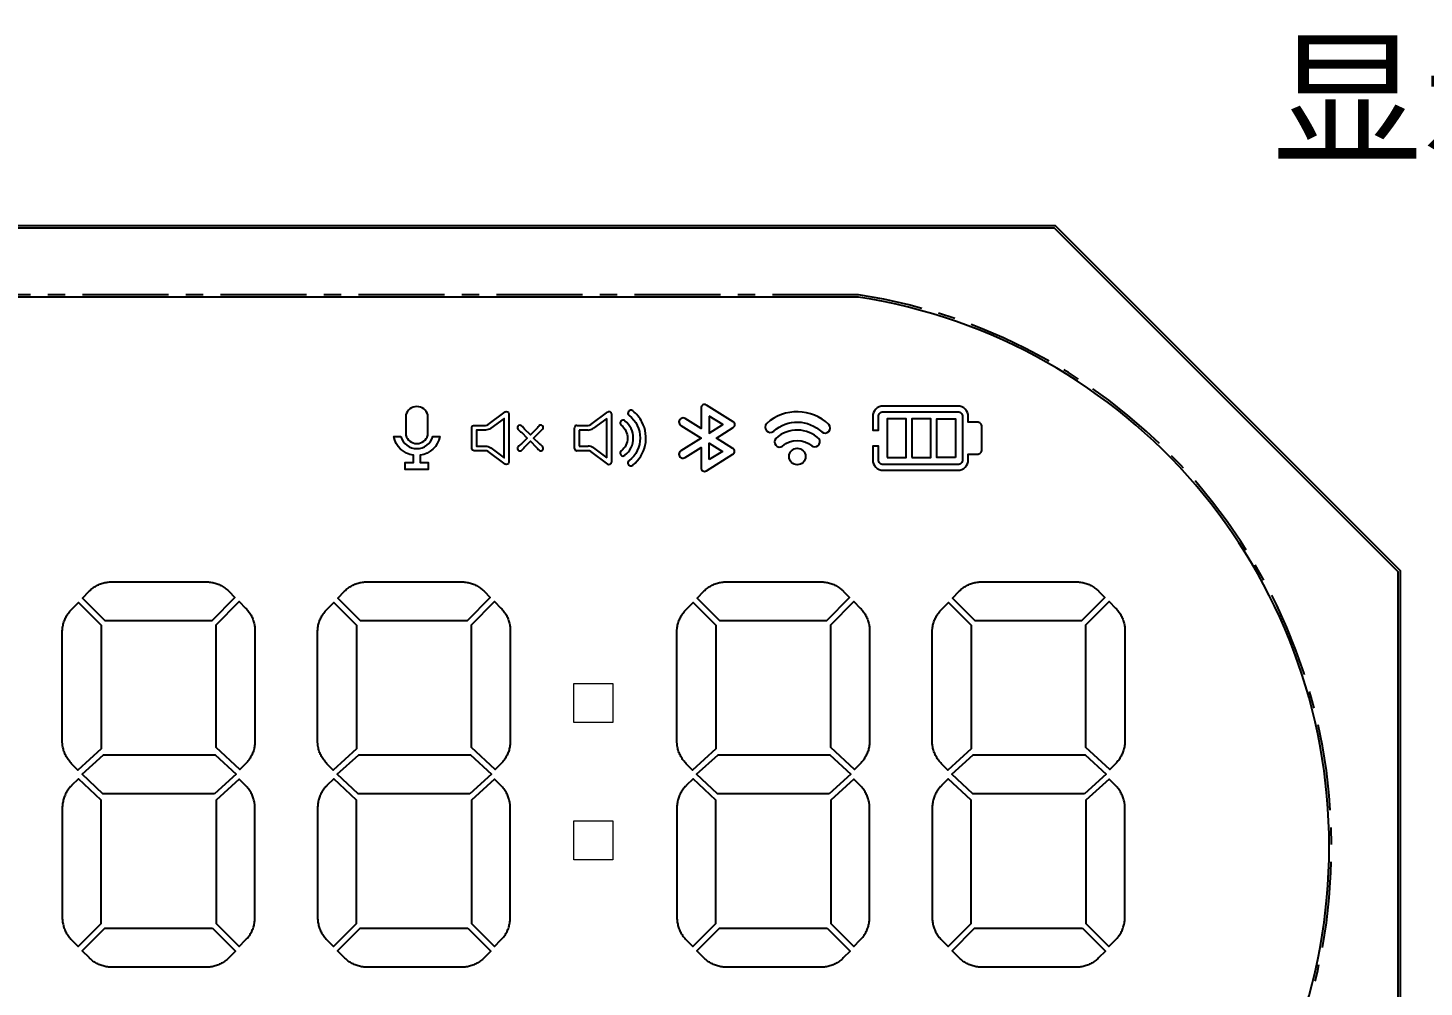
# Model space of a CAD drawing. Header units: millimetres. Extents: x 1653 to 3206, y -200 to 97.
# Drawn here: x 2985.6 to 3046.3, y -163.7 to -122 of the extents above; entities that cross this region are included whole.
import ezdxf

# ---------------------------------------------------------------- set-up
doc = ezdxf.new("R2010")
doc.units = ezdxf.units.MM
doc.header["$LTSCALE"] = 3
doc.linetypes.add('CENTER', pattern=[2, 1.25, -0.25, 0.25, -0.25])
doc.layers.add('PR', color=8, linetype='Continuous')
doc.styles.add('样式 5', font='ARIALBD.TTF')

msp = doc.modelspace()

# ---------------------------------------------------------------- linework, layer by layer
for p, q in [((3010.12, -139.285), (3010.857, -138.741)), ((3011.016, -138.822), (3011.016, -140.925)), ((3009.417, -140.324), (3009.417, -139.424)), ((3009.517, -139.324), (3010.001, -139.324)), ((3010.001, -139.524), (3009.617, -139.524)), ((3009.617, -139.524), (3009.617, -140.224)), ((3010.816, -139.02), (3010.238, -139.446)), ((3010.816, -140.728), (3010.816, -139.02)), ((3009.419, -140.354), (3009.418, -140.346)), ((3010.002, -140.424), (3009.517, -140.424)), ((3009.617, -140.224), (3010.002, -140.224)), ((3010.857, -141.006), (3010.12, -140.463)), ((3010.239, -140.302), (3010.816, -140.728))]:
    msp.add_line(p, q)
at = {"linetype": 'Continuous'}
msp.add_lwpolyline([(2930.324, -145.644), (2930.324, -169.644), (2945.324, -184.644), (3030.324, -184.644), (3045.324, -169.644), (3045.324, -145.644), (3030.324, -130.644), (2945.324, -130.644)], close=True, dxfattribs=at)
at = {"linetype": 'CENTER'}
msp.add_lwpolyline([(3021.764, -133.644), (2954.824, -133.644, 0.895837), (2954.824, -181.644), (3021.764, -181.644, 0.856686)], format="xyb", close=True, dxfattribs=at)
at = {"ltscale": 5.567185}
for points in [[(3002.074, -139.752, 0.751312), (3003.034, -139.752), (3003.034, -138.865, 0.751312), (3002.074, -138.865)], [(3001.863, -139.813, 0.752009), (3003.246, -139.813), (3003.554, -139.813, -0.316474), (3002.704, -140.622), (3002.704, -140.943), (3003.054, -140.943), (3003.054, -141.243), (3002.054, -141.243), (3002.054, -140.943), (3002.404, -140.943), (3002.404, -140.622, -0.316474), (3001.554, -139.813)]]:
    msp.add_lwpolyline(points, format="xyb", close=True, dxfattribs=at)
msp.add_lwpolyline([(3006.552, -138.822), (3006.552, -140.926, -0.613749), (3006.392, -141.006), (3005.655, -140.463, 0.170117), (3005.537, -140.424), (3005.052, -140.424, -0.053353), (3005.017, -140.421, -0.353166), (3004.954, -140.354), (3004.953, -140.346, -0.024643), (3004.952, -140.324), (3004.952, -139.424, -0.039381), (3004.954, -139.394, -0.380477), (3005.025, -139.326, -0.034324), (3005.052, -139.324), (3005.536, -139.324, 0.171528), (3005.655, -139.285), (3006.392, -138.741, -0.615264), (3006.552, -138.822)], format="xyb")
for points in [[(3011.788, -138.89, -0.486214), (3011.788, -140.857, 0.066218), (3011.749, -140.897, 0.267337), (3011.736, -140.981, 0.130191), (3011.807, -141.073, 0.253627), (3011.887, -141.085, 0.088388), (3011.942, -141.054, 0.362028), (3012.345, -139.175, 0.106028), (3011.942, -138.694, 0.064392), (3011.895, -138.665, 0.267081), (3011.81, -138.673, 0.130471), (3011.737, -138.764, 0.254098), (3011.744, -138.845, 0.088438)], [(3016.301, -140.324), (3015.578, -139.874), (3016.31, -139.417, 0.555192), (3016.31, -139.163), (3015.145, -138.437, 0.58859), (3014.916, -138.564), (3014.916, -139.461), (3014.217, -139.026, 1), (3014.032, -139.323), (3014.916, -139.874), (3014.032, -140.424, 1), (3014.217, -140.721), (3014.916, -140.286), (3014.916, -141.171, 0.58859), (3015.145, -141.299), (3016.301, -140.579, 0.555192)], [(3018.07, -139.574, -0.391818), (3020.162, -139.609, 0.918019), (3020.473, -139.284, 0.391818), (3017.77, -139.239, 0.990681)], [(3022.826, -138.485, 0.414214), (3022.376, -138.935), (3022.376, -139.528), (3022.626, -139.528), (3022.626, -138.935, -0.414214), (3022.826, -138.735), (3026.082, -138.735, -0.414214), (3026.282, -138.935), (3026.282, -140.822, -0.414214), (3026.082, -141.022), (3022.826, -141.022, -0.414214), (3022.626, -140.822), (3022.626, -140.228), (3022.376, -140.228), (3022.376, -140.822, 0.414214), (3022.826, -141.272), (3026.082, -141.272, 0.414214), (3026.532, -140.822), (3026.532, -140.578), (3026.92, -140.578, 0.414214), (3027.12, -140.378), (3027.12, -139.378, 0.414214), (3026.92, -139.178), (3026.532, -139.178), (3026.532, -138.935, 0.414214), (3026.082, -138.485)], [(3005.774, -139.446, -0.17176), (3005.536, -139.524), (3005.152, -139.524), (3005.152, -140.224), (3005.537, -140.224, -0.170393), (3005.774, -140.302), (3006.352, -140.728), (3006.352, -139.02)], [(3006.981, -139.327, 0.078958), (3006.948, -139.359, 0.262241), (3006.933, -139.444, 0.121019), (3006.982, -139.519, 0.011741), (3007.1, -139.624), (3007.35, -139.874), (3007.1, -140.124, -0.020267), (3007.036, -140.179, 0.050668), (3006.959, -140.256), (3006.952, -140.266, 0.039011), (3006.939, -140.289, 0.284381), (3006.944, -140.384, 0.079318), (3006.976, -140.417, 0.2621), (3007.061, -140.432, 0.120958), (3007.136, -140.383, 0.011773), (3007.241, -140.265), (3007.491, -140.015), (3007.741, -140.265, -0.020438), (3007.796, -140.329, 0.050601), (3007.874, -140.406), (3007.883, -140.413, 0.038996), (3007.907, -140.426, 0.284439), (3008.001, -140.421, 0.079338), (3008.035, -140.389, 0.262095), (3008.05, -140.304, 0.120924), (3008, -140.229, 0.011628), (3007.883, -140.124), (3007.633, -139.874), (3008.022, -139.485, 0.598142), (3007.97, -139.316, 0.299728), (3007.856, -139.354, -0.008159), (3007.797, -139.427), (3007.491, -139.732), (3007.241, -139.482, -0.020305), (3007.186, -139.419, 0.05067), (3007.109, -139.342), (3007.099, -139.335, 0.03903), (3007.076, -139.321, 0.284564)], [(3011.449, -139.323, -0.486309), (3011.449, -140.425, 0.057225), (3011.412, -140.46, 0.278028), (3011.397, -140.548, 0.130869), (3011.468, -140.64, 0.253658), (3011.548, -140.653, 0.088349), (3011.603, -140.621, 0.486211), (3011.603, -139.126, 0.057138), (3011.56, -139.099, 0.278535), (3011.471, -139.105, 0.130453), (3011.398, -139.197, 0.253687), (3011.405, -139.277, 0.08827)], [(3018.458, -140.227, -0.391484), (3019.723, -140.219, 0.73687), (3020.061, -139.92, 0.3982), (3018.162, -139.888, 0.878402)]]:
    msp.add_lwpolyline(points, format="xyb", close=True)
for points in [[(3015.266, -138.924), (3015.266, -139.656), (3015.853, -139.29)], [(3023.006, -140.722), (3023.831, -140.722), (3023.831, -139.035), (3023.006, -139.035)], [(3024.081, -140.722), (3024.907, -140.722), (3024.907, -139.035), (3024.081, -139.035)], [(3025.982, -140.722), (3025.157, -140.722), (3025.157, -139.035), (3025.982, -139.035)], [(3015.266, -140.811), (3015.266, -140.092), (3015.843, -140.452)], [(2988.353, -146.499), (2988.389, -146.466), (2988.426, -146.435), (2988.465, -146.404), (2988.504, -146.376), (2988.545, -146.348), (2988.587, -146.322), (2988.629, -146.298), (2988.672, -146.275), (2988.716, -146.254), (2988.761, -146.234), (2988.806, -146.216), (2988.853, -146.199), (2988.899, -146.184), (2988.946, -146.171), (2988.994, -146.16), (2989.042, -146.15), (2989.09, -146.142), (2989.139, -146.135), (2989.187, -146.131), (2989.236, -146.128), (2989.285, -146.127), (2989.298, -146.126), (2993.396, -146.126), (2993.445, -146.127), (2993.494, -146.13), (2993.543, -146.134), (2993.591, -146.14), (2993.64, -146.148), (2993.688, -146.157), (2993.735, -146.168), (2993.783, -146.181), (2993.829, -146.195), (2993.876, -146.211), (2993.921, -146.229), (2993.966, -146.248), (2994.01, -146.269), (2994.054, -146.292), (2994.096, -146.316), (2994.138, -146.341), (2994.179, -146.369), (2994.219, -146.397), (2994.257, -146.427), (2994.295, -146.458), (2994.332, -146.491), (2994.367, -146.524), (2994.376, -146.533), (2994.65, -146.806), (2993.638, -147.819), (2989.005, -147.819), (2988.018, -146.832), (2988.317, -146.533)], [(2999.452, -146.499), (2999.489, -146.466), (2999.526, -146.435), (2999.565, -146.404), (2999.604, -146.376), (2999.645, -146.348), (2999.686, -146.322), (2999.729, -146.298), (2999.772, -146.275), (2999.816, -146.254), (2999.861, -146.234), (2999.906, -146.216), (2999.952, -146.199), (2999.999, -146.184), (3000.046, -146.171), (3000.094, -146.16), (3000.142, -146.15), (3000.19, -146.142), (3000.238, -146.135), (3000.287, -146.131), (3000.336, -146.128), (3000.385, -146.127), (3000.398, -146.126), (3004.496, -146.126), (3004.545, -146.127), (3004.594, -146.13), (3004.642, -146.134), (3004.691, -146.14), (3004.739, -146.148), (3004.787, -146.157), (3004.835, -146.168), (3004.882, -146.181), (3004.929, -146.195), (3004.975, -146.211), (3005.021, -146.229), (3005.066, -146.248), (3005.11, -146.269), (3005.154, -146.292), (3005.196, -146.316), (3005.238, -146.341), (3005.279, -146.369), (3005.318, -146.397), (3005.357, -146.427), (3005.395, -146.458), (3005.431, -146.491), (3005.467, -146.524), (3005.476, -146.533), (3005.75, -146.806), (3004.738, -147.819), (3000.105, -147.819), (2999.118, -146.832), (2999.417, -146.533)], [(3015.074, -146.499), (3015.111, -146.466), (3015.148, -146.435), (3015.187, -146.404), (3015.226, -146.376), (3015.267, -146.348), (3015.308, -146.322), (3015.351, -146.298), (3015.394, -146.275), (3015.438, -146.254), (3015.483, -146.234), (3015.528, -146.216), (3015.574, -146.199), (3015.621, -146.184), (3015.668, -146.171), (3015.716, -146.16), (3015.764, -146.15), (3015.812, -146.142), (3015.86, -146.135), (3015.909, -146.131), (3015.958, -146.128), (3016.007, -146.127), (3016.02, -146.126), (3020.118, -146.126), (3020.167, -146.127), (3020.216, -146.13), (3020.265, -146.134), (3020.313, -146.14), (3020.361, -146.148), (3020.409, -146.157), (3020.457, -146.168), (3020.504, -146.181), (3020.551, -146.195), (3020.597, -146.211), (3020.643, -146.229), (3020.688, -146.248), (3020.732, -146.269), (3020.776, -146.292), (3020.818, -146.316), (3020.86, -146.341), (3020.901, -146.369), (3020.941, -146.397), (3020.979, -146.427), (3021.017, -146.458), (3021.054, -146.491), (3021.089, -146.524), (3021.098, -146.533), (3021.372, -146.806), (3020.36, -147.819), (3015.727, -147.819), (3014.74, -146.832), (3015.039, -146.533)], [(3026.174, -146.499), (3026.211, -146.466), (3026.248, -146.435), (3026.287, -146.404), (3026.326, -146.376), (3026.367, -146.348), (3026.408, -146.322), (3026.451, -146.298), (3026.494, -146.275), (3026.538, -146.254), (3026.583, -146.234), (3026.628, -146.216), (3026.674, -146.199), (3026.721, -146.184), (3026.768, -146.171), (3026.816, -146.16), (3026.863, -146.15), (3026.912, -146.142), (3026.96, -146.135), (3027.009, -146.131), (3027.058, -146.128), (3027.107, -146.127), (3027.12, -146.126), (3031.218, -146.126), (3031.267, -146.127), (3031.316, -146.13), (3031.364, -146.134), (3031.413, -146.14), (3031.461, -146.148), (3031.509, -146.157), (3031.557, -146.168), (3031.604, -146.181), (3031.651, -146.195), (3031.697, -146.211), (3031.743, -146.229), (3031.788, -146.248), (3031.832, -146.269), (3031.875, -146.292), (3031.918, -146.316), (3031.96, -146.341), (3032.001, -146.369), (3032.04, -146.397), (3032.079, -146.427), (3032.117, -146.458), (3032.153, -146.491), (3032.189, -146.524), (3032.198, -146.533), (3032.472, -146.806), (3031.46, -147.819), (3026.827, -147.819), (3025.84, -146.832), (3026.139, -146.533)], [(2987.143, -148.256), (2987.145, -148.207), (2987.15, -148.158), (2987.156, -148.11), (2987.163, -148.062), (2987.173, -148.014), (2987.184, -147.966), (2987.196, -147.919), (2987.211, -147.872), (2987.227, -147.826), (2987.245, -147.78), (2987.264, -147.735), (2987.285, -147.691), (2987.307, -147.647), (2987.331, -147.605), (2987.357, -147.563), (2987.384, -147.522), (2987.412, -147.482), (2987.442, -147.443), (2987.473, -147.406), (2987.505, -147.369), (2987.539, -147.333), (2987.548, -147.324), (2987.849, -147.023), (2988.834, -148.008), (2988.834, -153.386), (2987.822, -154.308), (2987.548, -154.034), (2987.514, -153.999), (2987.481, -153.963), (2987.45, -153.925), (2987.42, -153.887), (2987.391, -153.847), (2987.364, -153.807), (2987.338, -153.765), (2987.313, -153.723), (2987.291, -153.679), (2987.269, -153.635), (2987.249, -153.591), (2987.231, -153.545), (2987.215, -153.499), (2987.2, -153.452), (2987.187, -153.405), (2987.175, -153.358), (2987.166, -153.31), (2987.157, -153.261), (2987.151, -153.213), (2987.146, -153.164), (2987.143, -153.115), (2987.142, -153.066), (2987.142, -153.054), (2987.142, -148.305)], [(2995.518, -148.185), (2995.519, -148.236), (2995.519, -153.054), (2995.518, -153.103), (2995.516, -153.151), (2995.511, -153.2), (2995.505, -153.249), (2995.498, -153.297), (2995.488, -153.345), (2995.477, -153.393), (2995.465, -153.44), (2995.45, -153.487), (2995.434, -153.533), (2995.416, -153.579), (2995.397, -153.624), (2995.376, -153.668), (2995.354, -153.711), (2995.33, -153.754), (2995.304, -153.796), (2995.277, -153.837), (2995.249, -153.876), (2995.219, -153.915), (2995.188, -153.953), (2995.155, -153.99), (2995.122, -154.025), (2995.112, -154.035), (2994.858, -154.289), (2993.827, -153.328), (2993.827, -147.99), (2994.83, -146.985), (2995.111, -147.265), (2995.146, -147.301), (2995.179, -147.338), (2995.211, -147.375), (2995.241, -147.414), (2995.269, -147.454), (2995.297, -147.494), (2995.323, -147.536), (2995.347, -147.578), (2995.37, -147.621), (2995.391, -147.665), (2995.411, -147.71), (2995.429, -147.756), (2995.446, -147.802), (2995.461, -147.848), (2995.474, -147.895), (2995.486, -147.943), (2995.495, -147.991), (2995.504, -148.039), (2995.51, -148.088), (2995.515, -148.136)], [(2998.243, -148.256), (2998.245, -148.207), (2998.249, -148.158), (2998.255, -148.11), (2998.263, -148.062), (2998.272, -148.014), (2998.283, -147.966), (2998.296, -147.919), (2998.311, -147.872), (2998.327, -147.826), (2998.344, -147.78), (2998.364, -147.735), (2998.385, -147.691), (2998.407, -147.647), (2998.431, -147.605), (2998.457, -147.563), (2998.484, -147.522), (2998.512, -147.482), (2998.542, -147.443), (2998.573, -147.406), (2998.605, -147.369), (2998.639, -147.333), (2998.648, -147.324), (2998.949, -147.023), (2999.934, -148.008), (2999.934, -153.386), (2998.922, -154.308), (2998.648, -154.034), (2998.614, -153.999), (2998.581, -153.963), (2998.55, -153.925), (2998.52, -153.887), (2998.491, -153.847), (2998.464, -153.807), (2998.438, -153.765), (2998.413, -153.723), (2998.39, -153.679), (2998.369, -153.635), (2998.349, -153.591), (2998.331, -153.545), (2998.315, -153.499), (2998.3, -153.452), (2998.287, -153.405), (2998.275, -153.358), (2998.265, -153.31), (2998.257, -153.261), (2998.251, -153.213), (2998.246, -153.164), (2998.243, -153.115), (2998.242, -153.066), (2998.242, -153.054), (2998.242, -148.305)], [(3006.617, -148.185), (3006.619, -148.236), (3006.619, -153.054), (3006.618, -153.103), (3006.615, -153.151), (3006.611, -153.2), (3006.605, -153.249), (3006.598, -153.297), (3006.588, -153.345), (3006.577, -153.393), (3006.564, -153.44), (3006.55, -153.487), (3006.534, -153.533), (3006.516, -153.579), (3006.497, -153.624), (3006.476, -153.668), (3006.453, -153.711), (3006.429, -153.754), (3006.404, -153.796), (3006.377, -153.837), (3006.348, -153.876), (3006.319, -153.915), (3006.288, -153.953), (3006.255, -153.99), (3006.221, -154.025), (3006.212, -154.035), (3005.958, -154.289), (3004.926, -153.328), (3004.926, -147.99), (3005.93, -146.985), (3006.211, -147.265), (3006.246, -147.301), (3006.279, -147.338), (3006.31, -147.375), (3006.34, -147.414), (3006.369, -147.454), (3006.397, -147.494), (3006.423, -147.536), (3006.447, -147.578), (3006.47, -147.621), (3006.491, -147.665), (3006.511, -147.71), (3006.529, -147.756), (3006.546, -147.802), (3006.561, -147.848), (3006.574, -147.895), (3006.585, -147.943), (3006.595, -147.991), (3006.603, -148.039), (3006.61, -148.088), (3006.614, -148.136)], [(3013.865, -148.256), (3013.867, -148.207), (3013.871, -148.158), (3013.877, -148.11), (3013.885, -148.062), (3013.894, -148.014), (3013.906, -147.966), (3013.918, -147.919), (3013.933, -147.872), (3013.949, -147.826), (3013.966, -147.78), (3013.986, -147.735), (3014.007, -147.691), (3014.029, -147.647), (3014.053, -147.605), (3014.079, -147.563), (3014.106, -147.522), (3014.134, -147.482), (3014.164, -147.443), (3014.195, -147.406), (3014.227, -147.369), (3014.261, -147.333), (3014.27, -147.324), (3014.571, -147.023), (3015.556, -148.008), (3015.556, -153.386), (3014.544, -154.308), (3014.27, -154.034), (3014.236, -153.999), (3014.203, -153.963), (3014.172, -153.925), (3014.142, -153.887), (3014.113, -153.847), (3014.086, -153.807), (3014.06, -153.765), (3014.035, -153.723), (3014.012, -153.679), (3013.991, -153.635), (3013.971, -153.591), (3013.953, -153.545), (3013.937, -153.499), (3013.922, -153.452), (3013.909, -153.405), (3013.897, -153.358), (3013.887, -153.31), (3013.879, -153.261), (3013.873, -153.213), (3013.868, -153.164), (3013.865, -153.115), (3013.864, -153.066), (3013.864, -153.054), (3013.864, -148.305)], [(3022.24, -148.185), (3022.241, -148.236), (3022.241, -153.054), (3022.24, -153.103), (3022.237, -153.151), (3022.233, -153.2), (3022.227, -153.249), (3022.22, -153.297), (3022.21, -153.345), (3022.199, -153.393), (3022.186, -153.44), (3022.172, -153.487), (3022.156, -153.533), (3022.138, -153.579), (3022.119, -153.624), (3022.098, -153.668), (3022.075, -153.711), (3022.051, -153.754), (3022.026, -153.796), (3021.999, -153.837), (3021.971, -153.876), (3021.941, -153.915), (3021.91, -153.953), (3021.877, -153.99), (3021.844, -154.025), (3021.834, -154.035), (3021.58, -154.289), (3020.548, -153.328), (3020.548, -147.99), (3021.552, -146.985), (3021.833, -147.265), (3021.868, -147.301), (3021.901, -147.338), (3021.932, -147.375), (3021.963, -147.414), (3021.991, -147.454), (3022.019, -147.494), (3022.045, -147.536), (3022.069, -147.578), (3022.092, -147.621), (3022.113, -147.665), (3022.133, -147.71), (3022.151, -147.756), (3022.168, -147.802), (3022.183, -147.848), (3022.196, -147.895), (3022.207, -147.943), (3022.217, -147.991), (3022.225, -148.039), (3022.232, -148.088), (3022.237, -148.136)], [(3024.964, -148.256), (3024.967, -148.207), (3024.971, -148.158), (3024.977, -148.11), (3024.985, -148.062), (3024.994, -148.014), (3025.005, -147.966), (3025.018, -147.919), (3025.032, -147.872), (3025.049, -147.826), (3025.066, -147.78), (3025.086, -147.735), (3025.106, -147.691), (3025.129, -147.647), (3025.153, -147.605), (3025.178, -147.563), (3025.205, -147.522), (3025.234, -147.482), (3025.264, -147.443), (3025.295, -147.406), (3025.327, -147.369), (3025.361, -147.333), (3025.37, -147.324), (3025.671, -147.023), (3026.656, -148.008), (3026.656, -153.386), (3025.644, -154.308), (3025.37, -154.034), (3025.336, -153.999), (3025.303, -153.963), (3025.272, -153.925), (3025.242, -153.887), (3025.213, -153.847), (3025.185, -153.807), (3025.16, -153.765), (3025.135, -153.723), (3025.112, -153.679), (3025.091, -153.635), (3025.071, -153.591), (3025.053, -153.545), (3025.036, -153.499), (3025.022, -153.452), (3025.008, -153.405), (3024.997, -153.358), (3024.987, -153.31), (3024.979, -153.261), (3024.973, -153.213), (3024.968, -153.164), (3024.965, -153.115), (3024.964, -153.066), (3024.964, -153.054), (3024.964, -148.305)], [(3033.339, -148.185), (3033.341, -148.236), (3033.341, -153.054), (3033.34, -153.103), (3033.337, -153.151), (3033.333, -153.2), (3033.327, -153.249), (3033.319, -153.297), (3033.31, -153.345), (3033.299, -153.393), (3033.286, -153.44), (3033.272, -153.487), (3033.256, -153.533), (3033.238, -153.579), (3033.219, -153.624), (3033.198, -153.668), (3033.175, -153.711), (3033.151, -153.754), (3033.126, -153.796), (3033.099, -153.837), (3033.07, -153.876), (3033.04, -153.915), (3033.009, -153.953), (3032.977, -153.99), (3032.943, -154.025), (3032.934, -154.035), (3032.68, -154.289), (3031.648, -153.328), (3031.648, -147.99), (3032.652, -146.985), (3032.933, -147.265), (3032.968, -147.301), (3033.001, -147.338), (3033.032, -147.375), (3033.062, -147.414), (3033.091, -147.454), (3033.119, -147.494), (3033.144, -147.536), (3033.169, -147.578), (3033.192, -147.621), (3033.213, -147.665), (3033.233, -147.71), (3033.251, -147.756), (3033.268, -147.802), (3033.282, -147.848), (3033.296, -147.895), (3033.307, -147.943), (3033.317, -147.991), (3033.325, -148.039), (3033.332, -148.088), (3033.336, -148.136)], [(2993.757, -155.337), (2988.902, -155.337), (2987.999, -154.491), (2988.928, -153.644), (2993.794, -153.644), (2994.701, -154.49)], [(3004.856, -155.337), (3000.002, -155.337), (2999.098, -154.491), (3000.028, -153.644), (3004.893, -153.644), (3005.801, -154.49)], [(3020.479, -155.337), (3015.624, -155.337), (3014.72, -154.491), (3015.65, -153.644), (3020.515, -153.644), (3021.423, -154.49)], [(3031.578, -155.337), (3026.724, -155.337), (3025.82, -154.491), (3026.75, -153.644), (3031.615, -153.644), (3032.523, -154.49)], [(2987.514, -161.659), (2987.548, -161.694), (2987.837, -161.983), (2988.834, -160.984), (2988.834, -155.621), (2987.841, -154.692), (2987.548, -154.984), (2987.539, -154.993), (2987.505, -155.029), (2987.473, -155.066), (2987.442, -155.103), (2987.412, -155.142), (2987.384, -155.182), (2987.357, -155.223), (2987.331, -155.265), (2987.307, -155.307), (2987.285, -155.351), (2987.264, -155.395), (2987.245, -155.44), (2987.227, -155.486), (2987.211, -155.532), (2987.196, -155.579), (2987.184, -155.626), (2987.173, -155.674), (2987.163, -155.722), (2987.156, -155.77), (2987.15, -155.819), (2987.145, -155.867), (2987.143, -155.916), (2987.142, -155.965), (2987.142, -160.714), (2987.142, -160.727), (2987.143, -160.775), (2987.146, -160.824), (2987.151, -160.873), (2987.157, -160.922), (2987.166, -160.97), (2987.175, -161.018), (2987.187, -161.065), (2987.2, -161.112), (2987.215, -161.159), (2987.231, -161.205), (2987.249, -161.251), (2987.269, -161.295), (2987.291, -161.339), (2987.313, -161.383), (2987.338, -161.425), (2987.364, -161.467), (2987.391, -161.507), (2987.42, -161.547), (2987.45, -161.585), (2987.481, -161.623)], [(2995.112, -154.985), (2994.837, -154.709), (2993.827, -155.615), (2993.827, -160.98), (2994.827, -161.98), (2995.112, -161.694), (2995.121, -161.685), (2995.155, -161.65), (2995.187, -161.613), (2995.219, -161.575), (2995.248, -161.537), (2995.277, -161.497), (2995.304, -161.456), (2995.329, -161.414), (2995.353, -161.372), (2995.376, -161.328), (2995.397, -161.284), (2995.416, -161.239), (2995.434, -161.193), (2995.45, -161.147), (2995.465, -161.1), (2995.477, -161.053), (2995.488, -161.005), (2995.498, -160.957), (2995.505, -160.909), (2995.511, -160.86), (2995.516, -160.812), (2995.518, -160.763), (2995.519, -160.714), (2995.519, -155.965), (2995.519, -155.952), (2995.518, -155.903), (2995.515, -155.855), (2995.51, -155.806), (2995.504, -155.757), (2995.495, -155.709), (2995.486, -155.661), (2995.474, -155.614), (2995.461, -155.566), (2995.446, -155.52), (2995.429, -155.474), (2995.411, -155.428), (2995.392, -155.384), (2995.37, -155.34), (2995.347, -155.296), (2995.323, -155.254), (2995.297, -155.212), (2995.27, -155.172), (2995.241, -155.132), (2995.211, -155.094), (2995.179, -155.056), (2995.146, -155.02)], [(2998.614, -161.659), (2998.648, -161.694), (2998.937, -161.983), (2999.934, -160.984), (2999.934, -155.621), (2998.941, -154.692), (2998.648, -154.984), (2998.639, -154.993), (2998.605, -155.029), (2998.573, -155.066), (2998.542, -155.103), (2998.512, -155.142), (2998.484, -155.182), (2998.457, -155.223), (2998.431, -155.265), (2998.407, -155.307), (2998.385, -155.351), (2998.364, -155.395), (2998.344, -155.44), (2998.327, -155.486), (2998.311, -155.532), (2998.296, -155.579), (2998.283, -155.626), (2998.272, -155.674), (2998.263, -155.722), (2998.255, -155.77), (2998.249, -155.819), (2998.245, -155.867), (2998.243, -155.916), (2998.242, -155.965), (2998.242, -160.714), (2998.242, -160.727), (2998.243, -160.775), (2998.246, -160.824), (2998.251, -160.873), (2998.257, -160.922), (2998.265, -160.97), (2998.275, -161.018), (2998.287, -161.065), (2998.3, -161.112), (2998.315, -161.159), (2998.331, -161.205), (2998.349, -161.251), (2998.369, -161.295), (2998.39, -161.339), (2998.413, -161.383), (2998.438, -161.425), (2998.464, -161.467), (2998.491, -161.507), (2998.52, -161.547), (2998.55, -161.585), (2998.581, -161.623)], [(3006.212, -154.985), (3005.937, -154.709), (3004.926, -155.615), (3004.926, -160.98), (3005.927, -161.98), (3006.212, -161.694), (3006.221, -161.685), (3006.255, -161.65), (3006.287, -161.613), (3006.318, -161.575), (3006.348, -161.537), (3006.377, -161.497), (3006.404, -161.456), (3006.429, -161.414), (3006.453, -161.372), (3006.476, -161.328), (3006.497, -161.284), (3006.516, -161.239), (3006.534, -161.193), (3006.55, -161.147), (3006.564, -161.1), (3006.577, -161.053), (3006.588, -161.005), (3006.598, -160.957), (3006.605, -160.909), (3006.611, -160.86), (3006.615, -160.812), (3006.618, -160.763), (3006.619, -160.714), (3006.619, -155.965), (3006.619, -155.952), (3006.617, -155.903), (3006.614, -155.855), (3006.61, -155.806), (3006.603, -155.757), (3006.595, -155.709), (3006.585, -155.661), (3006.574, -155.614), (3006.561, -155.566), (3006.546, -155.52), (3006.529, -155.474), (3006.511, -155.428), (3006.491, -155.384), (3006.47, -155.34), (3006.447, -155.296), (3006.423, -155.254), (3006.397, -155.212), (3006.369, -155.172), (3006.341, -155.132), (3006.31, -155.094), (3006.279, -155.056), (3006.246, -155.02)], [(3014.236, -161.659), (3014.27, -161.694), (3014.559, -161.983), (3015.556, -160.984), (3015.556, -155.621), (3014.563, -154.692), (3014.27, -154.984), (3014.261, -154.993), (3014.227, -155.029), (3014.195, -155.066), (3014.164, -155.103), (3014.134, -155.142), (3014.106, -155.182), (3014.079, -155.223), (3014.053, -155.265), (3014.029, -155.307), (3014.007, -155.351), (3013.986, -155.395), (3013.966, -155.44), (3013.949, -155.486), (3013.933, -155.532), (3013.918, -155.579), (3013.905, -155.626), (3013.894, -155.674), (3013.885, -155.722), (3013.877, -155.77), (3013.871, -155.819), (3013.867, -155.867), (3013.865, -155.916), (3013.864, -155.965), (3013.864, -160.714), (3013.864, -160.727), (3013.865, -160.775), (3013.868, -160.824), (3013.873, -160.873), (3013.879, -160.922), (3013.887, -160.97), (3013.897, -161.018), (3013.909, -161.065), (3013.922, -161.112), (3013.937, -161.159), (3013.953, -161.205), (3013.971, -161.251), (3013.991, -161.295), (3014.012, -161.339), (3014.035, -161.383), (3014.06, -161.425), (3014.086, -161.467), (3014.113, -161.507), (3014.142, -161.547), (3014.172, -161.585), (3014.203, -161.623)], [(3021.834, -154.985), (3021.559, -154.709), (3020.548, -155.615), (3020.548, -160.98), (3021.549, -161.98), (3021.834, -161.694), (3021.843, -161.685), (3021.877, -161.65), (3021.909, -161.613), (3021.941, -161.575), (3021.97, -161.537), (3021.999, -161.497), (3022.026, -161.456), (3022.051, -161.414), (3022.075, -161.372), (3022.098, -161.328), (3022.119, -161.284), (3022.138, -161.239), (3022.156, -161.193), (3022.172, -161.147), (3022.186, -161.1), (3022.199, -161.053), (3022.21, -161.005), (3022.22, -160.957), (3022.227, -160.909), (3022.233, -160.86), (3022.237, -160.812), (3022.24, -160.763), (3022.241, -160.714), (3022.241, -155.965), (3022.241, -155.952), (3022.24, -155.903), (3022.237, -155.855), (3022.232, -155.806), (3022.225, -155.757), (3022.217, -155.709), (3022.207, -155.661), (3022.196, -155.614), (3022.183, -155.566), (3022.168, -155.52), (3022.151, -155.474), (3022.133, -155.428), (3022.113, -155.384), (3022.092, -155.34), (3022.069, -155.296), (3022.045, -155.254), (3022.019, -155.212), (3021.991, -155.172), (3021.963, -155.132), (3021.933, -155.094), (3021.901, -155.056), (3021.868, -155.02)], [(3025.336, -161.659), (3025.37, -161.694), (3025.659, -161.983), (3026.656, -160.984), (3026.656, -155.621), (3025.663, -154.692), (3025.37, -154.984), (3025.361, -154.993), (3025.327, -155.029), (3025.295, -155.066), (3025.264, -155.103), (3025.234, -155.142), (3025.205, -155.182), (3025.178, -155.223), (3025.153, -155.265), (3025.129, -155.307), (3025.106, -155.351), (3025.086, -155.395), (3025.066, -155.44), (3025.048, -155.486), (3025.032, -155.532), (3025.018, -155.579), (3025.005, -155.626), (3024.994, -155.674), (3024.985, -155.722), (3024.977, -155.77), (3024.971, -155.819), (3024.967, -155.867), (3024.964, -155.916), (3024.964, -155.965), (3024.964, -160.714), (3024.964, -160.727), (3024.965, -160.775), (3024.968, -160.824), (3024.973, -160.873), (3024.979, -160.922), (3024.987, -160.97), (3024.997, -161.018), (3025.008, -161.065), (3025.022, -161.112), (3025.036, -161.159), (3025.053, -161.205), (3025.071, -161.251), (3025.091, -161.295), (3025.112, -161.339), (3025.135, -161.383), (3025.16, -161.425), (3025.185, -161.467), (3025.213, -161.507), (3025.242, -161.547), (3025.272, -161.585), (3025.303, -161.623)], [(3032.934, -154.985), (3032.659, -154.709), (3031.648, -155.615), (3031.648, -160.98), (3032.648, -161.98), (3032.934, -161.694), (3032.943, -161.685), (3032.977, -161.65), (3033.009, -161.613), (3033.04, -161.575), (3033.07, -161.537), (3033.098, -161.497), (3033.125, -161.456), (3033.151, -161.414), (3033.175, -161.372), (3033.198, -161.328), (3033.219, -161.284), (3033.238, -161.239), (3033.256, -161.193), (3033.272, -161.147), (3033.286, -161.1), (3033.299, -161.053), (3033.31, -161.005), (3033.319, -160.957), (3033.327, -160.909), (3033.333, -160.86), (3033.337, -160.812), (3033.34, -160.763), (3033.341, -160.714), (3033.341, -155.965), (3033.341, -155.952), (3033.339, -155.903), (3033.336, -155.855), (3033.332, -155.806), (3033.325, -155.757), (3033.317, -155.709), (3033.307, -155.661), (3033.296, -155.614), (3033.283, -155.566), (3033.268, -155.52), (3033.251, -155.474), (3033.233, -155.428), (3033.213, -155.384), (3033.192, -155.34), (3033.169, -155.296), (3033.145, -155.254), (3033.119, -155.212), (3033.091, -155.172), (3033.062, -155.132), (3033.032, -155.094), (3033.001, -155.056), (3032.968, -155.02)], [(2993.679, -161.191), (2994.671, -162.183), (2994.377, -162.478), (2994.341, -162.512), (2994.305, -162.544), (2994.268, -162.576), (2994.229, -162.606), (2994.19, -162.635), (2994.149, -162.662), (2994.108, -162.688), (2994.065, -162.713), (2994.022, -162.735), (2993.978, -162.757), (2993.933, -162.777), (2993.888, -162.795), (2993.842, -162.811), (2993.795, -162.826), (2993.748, -162.839), (2993.7, -162.851), (2993.652, -162.861), (2993.604, -162.869), (2993.556, -162.875), (2993.507, -162.88), (2993.458, -162.883), (2993.409, -162.884), (2993.396, -162.884), (2989.298, -162.884), (2989.249, -162.883), (2989.2, -162.881), (2989.152, -162.877), (2989.103, -162.871), (2989.055, -162.863), (2989.007, -162.854), (2988.959, -162.843), (2988.912, -162.83), (2988.865, -162.815), (2988.819, -162.799), (2988.773, -162.782), (2988.728, -162.762), (2988.684, -162.741), (2988.641, -162.719), (2988.598, -162.695), (2988.556, -162.669), (2988.515, -162.642), (2988.476, -162.614), (2988.437, -162.584), (2988.399, -162.553), (2988.362, -162.52), (2988.327, -162.487), (2988.318, -162.478), (2988.01, -162.17), (2988.986, -161.191)], [(3004.779, -161.191), (3005.771, -162.183), (3005.476, -162.478), (3005.441, -162.512), (3005.405, -162.544), (3005.367, -162.576), (3005.329, -162.606), (3005.289, -162.635), (3005.249, -162.662), (3005.207, -162.688), (3005.165, -162.713), (3005.122, -162.735), (3005.078, -162.757), (3005.033, -162.777), (3004.987, -162.795), (3004.941, -162.811), (3004.895, -162.826), (3004.848, -162.839), (3004.8, -162.851), (3004.752, -162.861), (3004.704, -162.869), (3004.655, -162.875), (3004.607, -162.88), (3004.558, -162.883), (3004.509, -162.884), (3004.496, -162.884), (3000.398, -162.884), (3000.349, -162.883), (3000.3, -162.881), (3000.251, -162.877), (3000.203, -162.871), (3000.155, -162.863), (3000.107, -162.854), (3000.059, -162.843), (3000.012, -162.83), (2999.965, -162.815), (2999.919, -162.799), (2999.873, -162.782), (2999.828, -162.762), (2999.784, -162.741), (2999.74, -162.719), (2999.698, -162.695), (2999.656, -162.669), (2999.615, -162.642), (2999.575, -162.614), (2999.537, -162.584), (2999.499, -162.553), (2999.462, -162.52), (2999.427, -162.487), (2999.418, -162.478), (2999.11, -162.17), (3000.086, -161.191)], [(3020.401, -161.191), (3021.393, -162.183), (3021.098, -162.478), (3021.063, -162.512), (3021.027, -162.544), (3020.99, -162.576), (3020.951, -162.606), (3020.911, -162.635), (3020.871, -162.662), (3020.829, -162.688), (3020.787, -162.713), (3020.744, -162.735), (3020.7, -162.757), (3020.655, -162.777), (3020.61, -162.795), (3020.563, -162.811), (3020.517, -162.826), (3020.47, -162.839), (3020.422, -162.851), (3020.374, -162.861), (3020.326, -162.869), (3020.277, -162.875), (3020.229, -162.88), (3020.18, -162.883), (3020.131, -162.884), (3020.118, -162.884), (3016.02, -162.884), (3015.971, -162.883), (3015.922, -162.881), (3015.874, -162.877), (3015.825, -162.871), (3015.777, -162.863), (3015.729, -162.854), (3015.681, -162.843), (3015.634, -162.83), (3015.587, -162.815), (3015.541, -162.799), (3015.495, -162.782), (3015.45, -162.762), (3015.406, -162.741), (3015.362, -162.719), (3015.32, -162.695), (3015.278, -162.669), (3015.237, -162.642), (3015.197, -162.614), (3015.159, -162.584), (3015.121, -162.553), (3015.084, -162.52), (3015.049, -162.487), (3015.04, -162.478), (3014.732, -162.17), (3015.708, -161.191)], [(3031.501, -161.191), (3032.493, -162.183), (3032.198, -162.478), (3032.163, -162.512), (3032.127, -162.544), (3032.089, -162.576), (3032.051, -162.606), (3032.011, -162.635), (3031.971, -162.662), (3031.929, -162.688), (3031.887, -162.713), (3031.844, -162.735), (3031.799, -162.757), (3031.755, -162.777), (3031.709, -162.795), (3031.663, -162.811), (3031.617, -162.826), (3031.569, -162.839), (3031.522, -162.851), (3031.474, -162.861), (3031.426, -162.869), (3031.377, -162.875), (3031.328, -162.88), (3031.28, -162.883), (3031.231, -162.884), (3031.218, -162.884), (3027.12, -162.884), (3027.071, -162.883), (3027.022, -162.881), (3026.973, -162.877), (3026.925, -162.871), (3026.876, -162.863), (3026.828, -162.854), (3026.781, -162.843), (3026.733, -162.83), (3026.687, -162.815), (3026.641, -162.799), (3026.595, -162.782), (3026.55, -162.762), (3026.506, -162.741), (3026.462, -162.719), (3026.42, -162.695), (3026.378, -162.669), (3026.337, -162.642), (3026.297, -162.614), (3026.258, -162.584), (3026.221, -162.553), (3026.184, -162.52), (3026.149, -162.487), (3026.139, -162.478), (3025.832, -162.17), (3026.808, -161.191)]]:
    msp.add_lwpolyline(points, close=True)
at = {"lineweight": 0}
for points in [[(3009.385, -152.239), (3009.385, -150.547), (3011.077, -150.547), (3011.077, -152.239)], [(3009.385, -158.209), (3009.385, -156.517), (3011.077, -156.517), (3011.077, -158.209)]]:
    msp.add_lwpolyline(points, close=True, dxfattribs=at)
msp.add_circle((3019.096, -140.677), 0.358)
for centre, radius, start, end in [((3010.916, -138.822), 0.1, 0.05866, 126.32277), ((3009.609, -139.423), 0.192, 171.33127, 180.35425), ((3009.492, -139.399), 0.0737, 92.34145, 175.67918), ((3009.516, -139.525), 0.201, 89.76791, 97.62127), ((3010.005, -139.136), 0.187, 268.7224, 307.6548), ((3010.009, -139.15), 0.374, 268.70409, 307.68825), ((3009.638, -140.324), 0.221, 179.98553, 185.63284), ((3009.491, -140.349), 0.0727, 184.18598, 262.02174), ((3009.514, -140.256), 0.168, 258.81378, 271.01632), ((3010.009, -140.601), 0.377, 52.45296, 91.11277), ((3010.005, -140.613), 0.189, 52.47954, 91.05718), ((3010.916, -140.926), 0.1, 233.72438, 0.10605)]:
    msp.add_arc(centre, radius, start, end)
at = {"layer": 'PR', "linetype": 'Continuous'}
msp.add_lwpolyline([(2945.366, -130.744), (2930.424, -145.685), (2930.424, -169.602), (2943.366, -182.544), (3032.283, -182.544), (3045.224, -169.602), (3045.224, -145.685), (3030.283, -130.744)], close=True, dxfattribs=at)
msp.add_lwpolyline([(3021.756, -133.744), (2954.83, -133.744, 0.895631), (2954.83, -181.544), (3021.756, -181.544, 0.85641)], format="xyb", close=True, dxfattribs=at)

# ---------------------------------------------------------------- texts
at = {"ltscale": 5, "style": '样式 5'}
msp.add_text('显示效果图 2:1', height=4.7742, dxfattribs=at).set_placement((3039.756, -127.517))

doc.saveas('drawing.dxf')
